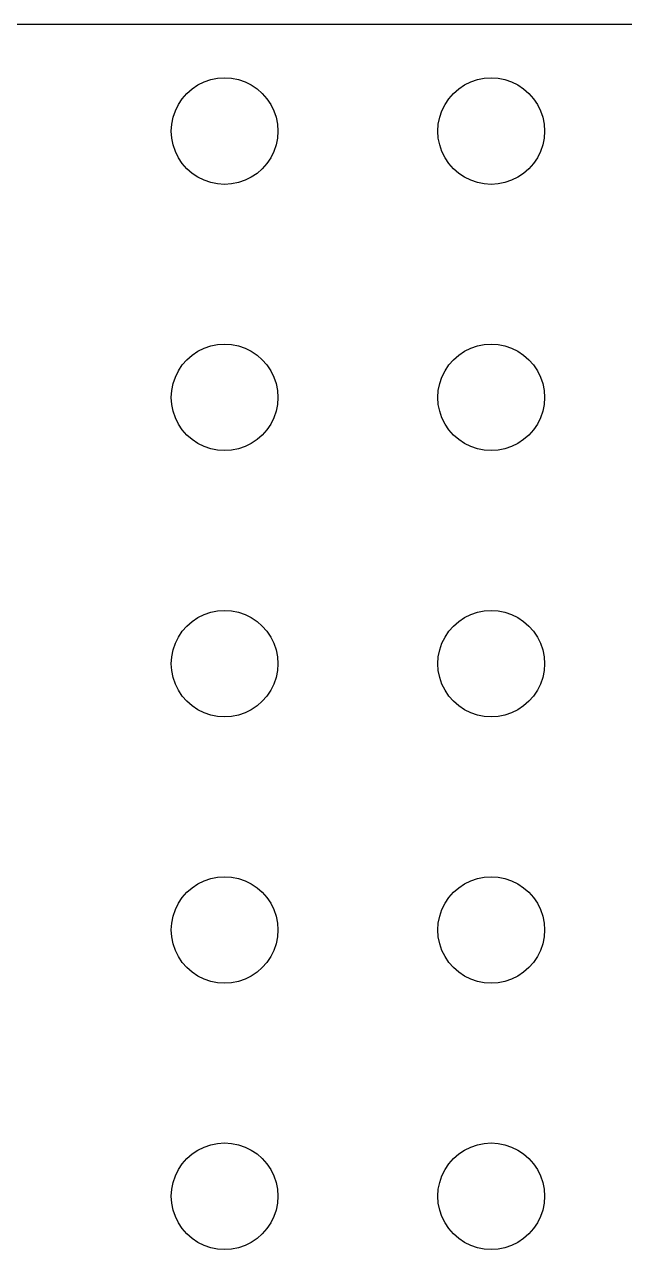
# Model space of a CAD drawing. Header units: metres. Extents: x -149 to 149, y -149 to 149.
# Drawn here: x -33.8 to 0, y 79.5 to 148.5 of the extents above; entities that cross this region are included whole.
import ezdxf

# ---------------------------------------------------------------- set-up
doc = ezdxf.new("R2010")
doc.units = ezdxf.units.M

msp = doc.modelspace()

# ---------------------------------------------------------------- linework, layer by layer
for p, q in [((143.505, 148.505), (-143.505, 148.505)), ((-24.3263, 144.88), (-24, 145.098)), ((-24, 145.098), (-23.648, 145.272)), ((-23.648, 145.272), (-23.2764, 145.398)), ((-23.2764, 145.398), (-22.8916, 145.474)), ((-22.8916, 145.474), (-22.5, 145.5)), ((-22.5, 145.5), (-22.1084, 145.474)), ((-22.1084, 145.474), (-21.7235, 145.398)), ((-21.7235, 145.398), (-21.3519, 145.272)), ((-21.3519, 145.272), (-21, 145.098)), ((-21, 145.098), (-20.6737, 144.88)), ((-9.32628, 144.88), (-9, 145.098)), ((-9, 145.098), (-8.64804, 145.272)), ((-8.64804, 145.272), (-8.27644, 145.398)), ((-8.27644, 145.398), (-7.89157, 145.474)), ((-7.89157, 145.474), (-7.5, 145.5)), ((-7.5, 145.5), (-7.10841, 145.474)), ((-7.10841, 145.474), (-6.72354, 145.398)), ((-6.72354, 145.398), (-6.35194, 145.272)), ((-6.35194, 145.272), (-6, 145.098)), ((-6, 145.098), (-5.67371, 144.88)), ((-25.0981, 144), (-24.8801, 144.326)), ((-24.8801, 144.326), (-24.6213, 144.621)), ((-24.6213, 144.621), (-24.3263, 144.88)), ((-20.6737, 144.88), (-20.3787, 144.621)), ((-20.3787, 144.621), (-20.1199, 144.326)), ((-20.1199, 144.326), (-19.9019, 144)), ((-10.0981, 144), (-9.88005, 144.326)), ((-9.88005, 144.326), (-9.62131, 144.621)), ((-9.62131, 144.621), (-9.32628, 144.88)), ((-5.67371, 144.88), (-5.37868, 144.621)), ((-5.37868, 144.621), (-5.11993, 144.326)), ((-5.11993, 144.326), (-4.90192, 144)), ((-25.3978, 143.276), (-25.2716, 143.648)), ((-25.2716, 143.648), (-25.0981, 144)), ((-19.9019, 144), (-19.7283, 143.648)), ((-19.7283, 143.648), (-19.6022, 143.276)), ((-10.3978, 143.276), (-10.2716, 143.648)), ((-10.2716, 143.648), (-10.0981, 144)), ((-4.90192, 144), (-4.72835, 143.648)), ((-4.72835, 143.648), (-4.60222, 143.276)), ((-25.5, 142.5), (-25.4743, 142.892)), ((-25.4743, 142.892), (-25.3978, 143.276)), ((-19.6022, 143.276), (-19.5257, 142.892)), ((-19.5257, 142.892), (-19.5, 142.5)), ((-10.5, 142.5), (-10.4743, 142.892)), ((-10.4743, 142.892), (-10.3978, 143.276)), ((-4.60222, 143.276), (-4.52567, 142.892)), ((-4.52567, 142.892), (-4.5, 142.5)), ((-25.4743, 142.108), (-25.5, 142.5)), ((-19.5, 142.5), (-19.5257, 142.108)), ((-10.4743, 142.108), (-10.5, 142.5)), ((-4.5, 142.5), (-4.52567, 142.108)), ((-25.3978, 141.724), (-25.4743, 142.108)), ((-25.2716, 141.352), (-25.3978, 141.724)), ((-19.6022, 141.724), (-19.7283, 141.352)), ((-19.5257, 142.108), (-19.6022, 141.724)), ((-10.3978, 141.724), (-10.4743, 142.108)), ((-10.2716, 141.352), (-10.3978, 141.724)), ((-4.60222, 141.724), (-4.72835, 141.352)), ((-4.52567, 142.108), (-4.60222, 141.724)), ((-25.0981, 141), (-25.2716, 141.352)), ((-24.8801, 140.674), (-25.0981, 141)), ((-19.9019, 141), (-20.1199, 140.674)), ((-19.7283, 141.352), (-19.9019, 141)), ((-10.0981, 141), (-10.2716, 141.352)), ((-9.88005, 140.674), (-10.0981, 141)), ((-4.90192, 141), (-5.11993, 140.674)), ((-4.72835, 141.352), (-4.90192, 141)), ((-24.6213, 140.379), (-24.8801, 140.674)), ((-24.3263, 140.12), (-24.6213, 140.379)), ((-24, 139.902), (-24.3263, 140.12)), ((-20.6737, 140.12), (-21, 139.902)), ((-20.3787, 140.379), (-20.6737, 140.12)), ((-20.1199, 140.674), (-20.3787, 140.379)), ((-9.62131, 140.379), (-9.88005, 140.674)), ((-9.32628, 140.12), (-9.62131, 140.379)), ((-9, 139.902), (-9.32628, 140.12)), ((-5.67371, 140.12), (-6, 139.902)), ((-5.37868, 140.379), (-5.67371, 140.12)), ((-5.11993, 140.674), (-5.37868, 140.379)), ((-23.648, 139.728), (-24, 139.902)), ((-23.2764, 139.602), (-23.648, 139.728)), ((-22.8916, 139.526), (-23.2764, 139.602)), ((-22.5, 139.5), (-22.8916, 139.526)), ((-22.1084, 139.526), (-22.5, 139.5)), ((-21.7235, 139.602), (-22.1084, 139.526)), ((-21.3519, 139.728), (-21.7235, 139.602)), ((-21, 139.902), (-21.3519, 139.728)), ((-8.64804, 139.728), (-9, 139.902)), ((-8.27644, 139.602), (-8.64804, 139.728)), ((-7.89157, 139.526), (-8.27644, 139.602)), ((-7.5, 139.5), (-7.89157, 139.526)), ((-7.10841, 139.526), (-7.5, 139.5)), ((-6.72354, 139.602), (-7.10841, 139.526)), ((-6.35194, 139.728), (-6.72354, 139.602)), ((-6, 139.902), (-6.35194, 139.728)), ((-23.2764, 130.398), (-22.8916, 130.474)), ((-22.8916, 130.474), (-22.5, 130.5)), ((-22.5, 130.5), (-22.1084, 130.474)), ((-22.1084, 130.474), (-21.7235, 130.398)), ((-8.27644, 130.398), (-7.89157, 130.474)), ((-7.89157, 130.474), (-7.5, 130.5)), ((-7.5, 130.5), (-7.10841, 130.474)), ((-7.10841, 130.474), (-6.72354, 130.398)), ((-24.6213, 129.621), (-24.3263, 129.88)), ((-24.3263, 129.88), (-24, 130.098)), ((-24, 130.098), (-23.648, 130.272)), ((-23.648, 130.272), (-23.2764, 130.398)), ((-21.7235, 130.398), (-21.3519, 130.272)), ((-21.3519, 130.272), (-21, 130.098)), ((-21, 130.098), (-20.6737, 129.88)), ((-20.6737, 129.88), (-20.3787, 129.621)), ((-9.62131, 129.621), (-9.32628, 129.88)), ((-9.32628, 129.88), (-9, 130.098)), ((-9, 130.098), (-8.64804, 130.272)), ((-8.64804, 130.272), (-8.27644, 130.398)), ((-6.72354, 130.398), (-6.35194, 130.272)), ((-6.35194, 130.272), (-6, 130.098)), ((-6, 130.098), (-5.67371, 129.88)), ((-5.67371, 129.88), (-5.37868, 129.621)), ((-25.0981, 129), (-24.8801, 129.326)), ((-24.8801, 129.326), (-24.6213, 129.621)), ((-20.3787, 129.621), (-20.1199, 129.326)), ((-20.1199, 129.326), (-19.9019, 129)), ((-10.0981, 129), (-9.88005, 129.326)), ((-9.88005, 129.326), (-9.62131, 129.621)), ((-5.37868, 129.621), (-5.11993, 129.326)), ((-5.11993, 129.326), (-4.90192, 129)), ((-25.3978, 128.276), (-25.2716, 128.648)), ((-25.2716, 128.648), (-25.0981, 129)), ((-19.9019, 129), (-19.7283, 128.648)), ((-19.7283, 128.648), (-19.6022, 128.276)), ((-10.3978, 128.276), (-10.2716, 128.648)), ((-10.2716, 128.648), (-10.0981, 129)), ((-4.90192, 129), (-4.72835, 128.648)), ((-4.72835, 128.648), (-4.60222, 128.276)), ((-25.5, 127.5), (-25.4743, 127.892)), ((-25.4743, 127.892), (-25.3978, 128.276)), ((-19.6022, 128.276), (-19.5257, 127.892)), ((-19.5257, 127.892), (-19.5, 127.5)), ((-10.5, 127.5), (-10.4743, 127.892)), ((-10.4743, 127.892), (-10.3978, 128.276)), ((-4.60222, 128.276), (-4.52567, 127.892)), ((-4.52567, 127.892), (-4.5, 127.5)), ((-25.4743, 127.108), (-25.5, 127.5)), ((-25.3978, 126.724), (-25.4743, 127.108)), ((-19.5257, 127.108), (-19.6022, 126.724)), ((-19.5, 127.5), (-19.5257, 127.108)), ((-10.4743, 127.108), (-10.5, 127.5)), ((-10.3978, 126.724), (-10.4743, 127.108)), ((-4.52567, 127.108), (-4.60222, 126.724)), ((-4.5, 127.5), (-4.52567, 127.108)), ((-25.2716, 126.352), (-25.3978, 126.724)), ((-25.0981, 126), (-25.2716, 126.352)), ((-19.7283, 126.352), (-19.9019, 126)), ((-19.6022, 126.724), (-19.7283, 126.352)), ((-10.2716, 126.352), (-10.3978, 126.724)), ((-10.0981, 126), (-10.2716, 126.352)), ((-4.72835, 126.352), (-4.90192, 126)), ((-4.60222, 126.724), (-4.72835, 126.352)), ((-24.8801, 125.674), (-25.0981, 126)), ((-24.6213, 125.379), (-24.8801, 125.674)), ((-20.1199, 125.674), (-20.3787, 125.379)), ((-19.9019, 126), (-20.1199, 125.674)), ((-9.88005, 125.674), (-10.0981, 126)), ((-9.62131, 125.379), (-9.88005, 125.674)), ((-5.11993, 125.674), (-5.37868, 125.379)), ((-4.90192, 126), (-5.11993, 125.674)), ((-24.3263, 125.12), (-24.6213, 125.379)), ((-24, 124.902), (-24.3263, 125.12)), ((-23.648, 124.728), (-24, 124.902)), ((-21, 124.902), (-21.3519, 124.728)), ((-20.6737, 125.12), (-21, 124.902)), ((-20.3787, 125.379), (-20.6737, 125.12)), ((-9.32628, 125.12), (-9.62131, 125.379)), ((-9, 124.902), (-9.32628, 125.12)), ((-8.64804, 124.728), (-9, 124.902)), ((-6, 124.902), (-6.35194, 124.728)), ((-5.67371, 125.12), (-6, 124.902)), ((-5.37868, 125.379), (-5.67371, 125.12)), ((-23.2764, 124.602), (-23.648, 124.728)), ((-22.8916, 124.526), (-23.2764, 124.602)), ((-22.5, 124.5), (-22.8916, 124.526)), ((-22.1084, 124.526), (-22.5, 124.5)), ((-21.7235, 124.602), (-22.1084, 124.526)), ((-21.3519, 124.728), (-21.7235, 124.602)), ((-8.27644, 124.602), (-8.64804, 124.728)), ((-7.89157, 124.526), (-8.27644, 124.602)), ((-7.5, 124.5), (-7.89157, 124.526)), ((-7.10841, 124.526), (-7.5, 124.5)), ((-6.72354, 124.602), (-7.10841, 124.526)), ((-6.35194, 124.728), (-6.72354, 124.602)), ((-24, 115.098), (-23.648, 115.272)), ((-23.648, 115.272), (-23.2764, 115.398)), ((-23.2764, 115.398), (-22.8916, 115.474)), ((-22.8916, 115.474), (-22.5, 115.5)), ((-22.5, 115.5), (-22.1084, 115.474)), ((-22.1084, 115.474), (-21.7235, 115.398)), ((-21.7235, 115.398), (-21.3519, 115.272)), ((-21.3519, 115.272), (-21, 115.098)), ((-9, 115.098), (-8.64804, 115.272)), ((-8.64804, 115.272), (-8.27644, 115.398)), ((-8.27644, 115.398), (-7.89157, 115.474)), ((-7.89157, 115.474), (-7.5, 115.5)), ((-7.5, 115.5), (-7.10841, 115.474)), ((-7.10841, 115.474), (-6.72354, 115.398)), ((-6.72354, 115.398), (-6.35194, 115.272)), ((-6.35194, 115.272), (-6, 115.098)), ((-24.8801, 114.326), (-24.6213, 114.621)), ((-24.6213, 114.621), (-24.3263, 114.88)), ((-24.3263, 114.88), (-24, 115.098)), ((-21, 115.098), (-20.6737, 114.88)), ((-20.6737, 114.88), (-20.3787, 114.621)), ((-20.3787, 114.621), (-20.1199, 114.326)), ((-9.88005, 114.326), (-9.62131, 114.621)), ((-9.62131, 114.621), (-9.32628, 114.88)), ((-9.32628, 114.88), (-9, 115.098)), ((-6, 115.098), (-5.67371, 114.88)), ((-5.67371, 114.88), (-5.37868, 114.621)), ((-5.37868, 114.621), (-5.11993, 114.326)), ((-25.2716, 113.648), (-25.0981, 114)), ((-25.0981, 114), (-24.8801, 114.326)), ((-20.1199, 114.326), (-19.9019, 114)), ((-19.9019, 114), (-19.7283, 113.648)), ((-10.2716, 113.648), (-10.0981, 114)), ((-10.0981, 114), (-9.88005, 114.326)), ((-5.11993, 114.326), (-4.90192, 114)), ((-4.90192, 114), (-4.72835, 113.648)), ((-25.4743, 112.892), (-25.3978, 113.276)), ((-25.3978, 113.276), (-25.2716, 113.648)), ((-19.7283, 113.648), (-19.6022, 113.276)), ((-19.6022, 113.276), (-19.5257, 112.892)), ((-10.4743, 112.892), (-10.3978, 113.276)), ((-10.3978, 113.276), (-10.2716, 113.648)), ((-4.72835, 113.648), (-4.60222, 113.276)), ((-4.60222, 113.276), (-4.52567, 112.892)), ((-25.5, 112.5), (-25.4743, 112.892)), ((-25.4743, 112.108), (-25.5, 112.5)), ((-19.5257, 112.892), (-19.5, 112.5)), ((-19.5, 112.5), (-19.5257, 112.108)), ((-10.5, 112.5), (-10.4743, 112.892)), ((-10.4743, 112.108), (-10.5, 112.5)), ((-4.52567, 112.892), (-4.5, 112.5)), ((-4.5, 112.5), (-4.52567, 112.108)), ((-25.3978, 111.724), (-25.4743, 112.108)), ((-19.5257, 112.108), (-19.6022, 111.724)), ((-10.3978, 111.724), (-10.4743, 112.108)), ((-4.52567, 112.108), (-4.60222, 111.724)), ((-25.2716, 111.352), (-25.3978, 111.724)), ((-25.0981, 111), (-25.2716, 111.352)), ((-19.7283, 111.352), (-19.9019, 111)), ((-19.6022, 111.724), (-19.7283, 111.352)), ((-10.2716, 111.352), (-10.3978, 111.724)), ((-10.0981, 111), (-10.2716, 111.352)), ((-4.72835, 111.352), (-4.90192, 111)), ((-4.60222, 111.724), (-4.72835, 111.352)), ((-24.8801, 110.674), (-25.0981, 111)), ((-24.6213, 110.379), (-24.8801, 110.674)), ((-20.1199, 110.674), (-20.3787, 110.379)), ((-19.9019, 111), (-20.1199, 110.674)), ((-9.88005, 110.674), (-10.0981, 111)), ((-9.62131, 110.379), (-9.88005, 110.674)), ((-5.11993, 110.674), (-5.37868, 110.379)), ((-4.90192, 111), (-5.11993, 110.674)), ((-24.3263, 110.12), (-24.6213, 110.379)), ((-24, 109.902), (-24.3263, 110.12)), ((-23.648, 109.728), (-24, 109.902)), ((-23.2764, 109.602), (-23.648, 109.728)), ((-21.3519, 109.728), (-21.7235, 109.602)), ((-21, 109.902), (-21.3519, 109.728)), ((-20.6737, 110.12), (-21, 109.902)), ((-20.3787, 110.379), (-20.6737, 110.12)), ((-9.32628, 110.12), (-9.62131, 110.379)), ((-9, 109.902), (-9.32628, 110.12)), ((-8.64804, 109.728), (-9, 109.902)), ((-8.27644, 109.602), (-8.64804, 109.728)), ((-6.35194, 109.728), (-6.72354, 109.602)), ((-6, 109.902), (-6.35194, 109.728)), ((-5.67371, 110.12), (-6, 109.902)), ((-5.37868, 110.379), (-5.67371, 110.12)), ((-22.8916, 109.526), (-23.2764, 109.602)), ((-22.5, 109.5), (-22.8916, 109.526)), ((-22.1084, 109.526), (-22.5, 109.5)), ((-21.7235, 109.602), (-22.1084, 109.526)), ((-7.89157, 109.526), (-8.27644, 109.602)), ((-7.5, 109.5), (-7.89157, 109.526)), ((-7.10841, 109.526), (-7.5, 109.5)), ((-6.72354, 109.602), (-7.10841, 109.526)), ((-24.3263, 99.8801), (-24, 100.098)), ((-24, 100.098), (-23.648, 100.272)), ((-23.648, 100.272), (-23.2764, 100.398)), ((-23.2764, 100.398), (-22.8916, 100.474)), ((-22.8916, 100.474), (-22.5, 100.5)), ((-22.5, 100.5), (-22.1084, 100.474)), ((-22.1084, 100.474), (-21.7235, 100.398)), ((-21.7235, 100.398), (-21.3519, 100.272)), ((-21.3519, 100.272), (-21, 100.098)), ((-21, 100.098), (-20.6737, 99.8801)), ((-9.32628, 99.8801), (-9, 100.098)), ((-9, 100.098), (-8.64804, 100.272)), ((-8.64804, 100.272), (-8.27644, 100.398)), ((-8.27644, 100.398), (-7.89157, 100.474)), ((-7.89157, 100.474), (-7.5, 100.5)), ((-7.5, 100.5), (-7.10841, 100.474)), ((-7.10841, 100.474), (-6.72354, 100.398)), ((-6.72354, 100.398), (-6.35194, 100.272)), ((-6.35194, 100.272), (-6, 100.098)), ((-6, 100.098), (-5.67371, 99.8801)), ((-24.8801, 99.3263), (-24.6213, 99.6213)), ((-24.6213, 99.6213), (-24.3263, 99.8801)), ((-20.6737, 99.8801), (-20.3787, 99.6213)), ((-20.3787, 99.6213), (-20.1199, 99.3263)), ((-9.88005, 99.3263), (-9.62131, 99.6213)), ((-9.62131, 99.6213), (-9.32628, 99.8801)), ((-5.67371, 99.8801), (-5.37868, 99.6213)), ((-5.37868, 99.6213), (-5.11993, 99.3263)), ((-25.2716, 98.648), (-25.0981, 99)), ((-25.0981, 99), (-24.8801, 99.3263)), ((-20.1199, 99.3263), (-19.9019, 99)), ((-19.9019, 99), (-19.7283, 98.648)), ((-10.2716, 98.648), (-10.0981, 99)), ((-10.0981, 99), (-9.88005, 99.3263)), ((-5.11993, 99.3263), (-4.90192, 99)), ((-4.90192, 99), (-4.72835, 98.648)), ((-25.4743, 97.8916), (-25.3978, 98.2765)), ((-25.3978, 98.2765), (-25.2716, 98.648)), ((-19.7283, 98.648), (-19.6022, 98.2765)), ((-19.6022, 98.2765), (-19.5257, 97.8916)), ((-10.4743, 97.8916), (-10.3978, 98.2765)), ((-10.3978, 98.2765), (-10.2716, 98.648)), ((-4.72835, 98.648), (-4.60222, 98.2765)), ((-4.60222, 98.2765), (-4.52567, 97.8916)), ((-25.5, 97.5), (-25.4743, 97.8916)), ((-25.4743, 97.1084), (-25.5, 97.5)), ((-19.5257, 97.8916), (-19.5, 97.5)), ((-19.5, 97.5), (-19.5257, 97.1084)), ((-10.5, 97.5), (-10.4743, 97.8916)), ((-10.4743, 97.1084), (-10.5, 97.5)), ((-4.52567, 97.8916), (-4.5, 97.5)), ((-4.5, 97.5), (-4.52567, 97.1084)), ((-25.3978, 96.7235), (-25.4743, 97.1084)), ((-25.2716, 96.3519), (-25.3978, 96.7235)), ((-19.6022, 96.7235), (-19.7283, 96.3519)), ((-19.5257, 97.1084), (-19.6022, 96.7235)), ((-10.3978, 96.7235), (-10.4743, 97.1084)), ((-10.2716, 96.3519), (-10.3978, 96.7235)), ((-4.60222, 96.7235), (-4.72835, 96.3519)), ((-4.52567, 97.1084), (-4.60222, 96.7235)), ((-25.0981, 96), (-25.2716, 96.3519)), ((-24.8801, 95.6737), (-25.0981, 96)), ((-19.9019, 96), (-20.1199, 95.6737)), ((-19.7283, 96.3519), (-19.9019, 96)), ((-10.0981, 96), (-10.2716, 96.3519)), ((-9.88005, 95.6737), (-10.0981, 96)), ((-4.90192, 96), (-5.11993, 95.6737)), ((-4.72835, 96.3519), (-4.90192, 96)), ((-24.6213, 95.3787), (-24.8801, 95.6737)), ((-24.3263, 95.1199), (-24.6213, 95.3787)), ((-20.3787, 95.3787), (-20.6737, 95.1199)), ((-20.1199, 95.6737), (-20.3787, 95.3787)), ((-9.62131, 95.3787), (-9.88005, 95.6737)), ((-9.32628, 95.1199), (-9.62131, 95.3787)), ((-5.37868, 95.3787), (-5.67371, 95.1199)), ((-5.11993, 95.6737), (-5.37868, 95.3787)), ((-24, 94.9019), (-24.3263, 95.1199)), ((-23.648, 94.7284), (-24, 94.9019)), ((-23.2764, 94.6022), (-23.648, 94.7284)), ((-22.8916, 94.5257), (-23.2764, 94.6022)), ((-21.7235, 94.6022), (-22.1084, 94.5257)), ((-21.3519, 94.7284), (-21.7235, 94.6022)), ((-21, 94.9019), (-21.3519, 94.7284)), ((-20.6737, 95.1199), (-21, 94.9019)), ((-9, 94.9019), (-9.32628, 95.1199)), ((-8.64804, 94.7284), (-9, 94.9019)), ((-8.27644, 94.6022), (-8.64804, 94.7284)), ((-7.89157, 94.5257), (-8.27644, 94.6022)), ((-6.72354, 94.6022), (-7.10841, 94.5257)), ((-6.35194, 94.7284), (-6.72354, 94.6022)), ((-6, 94.9019), (-6.35194, 94.7284)), ((-5.67371, 95.1199), (-6, 94.9019)), ((-22.5, 94.5), (-22.8916, 94.5257)), ((-22.1084, 94.5257), (-22.5, 94.5)), ((-7.5, 94.5), (-7.89157, 94.5257)), ((-7.10841, 94.5257), (-7.5, 94.5)), ((-24.6213, 84.6213), (-24.3263, 84.8801)), ((-24.3263, 84.8801), (-24, 85.0981)), ((-24, 85.0981), (-23.648, 85.2716)), ((-23.648, 85.2716), (-23.2764, 85.3978)), ((-23.2764, 85.3978), (-22.8916, 85.4743)), ((-22.8916, 85.4743), (-22.5, 85.5)), ((-22.5, 85.5), (-22.1084, 85.4743)), ((-22.1084, 85.4743), (-21.7235, 85.3978)), ((-21.7235, 85.3978), (-21.3519, 85.2716)), ((-21.3519, 85.2716), (-21, 85.0981)), ((-21, 85.0981), (-20.6737, 84.8801)), ((-20.6737, 84.8801), (-20.3787, 84.6213)), ((-9.62131, 84.6213), (-9.32628, 84.8801)), ((-9.32628, 84.8801), (-9, 85.0981)), ((-9, 85.0981), (-8.64804, 85.2716)), ((-8.64804, 85.2716), (-8.27644, 85.3978)), ((-8.27644, 85.3978), (-7.89157, 85.4743)), ((-7.89157, 85.4743), (-7.5, 85.5)), ((-7.5, 85.5), (-7.10841, 85.4743)), ((-7.10841, 85.4743), (-6.72354, 85.3978)), ((-6.72354, 85.3978), (-6.35194, 85.2716)), ((-6.35194, 85.2716), (-6, 85.0981)), ((-6, 85.0981), (-5.67371, 84.8801)), ((-5.67371, 84.8801), (-5.37868, 84.6213)), ((-25.0981, 84), (-24.8801, 84.3263)), ((-24.8801, 84.3263), (-24.6213, 84.6213)), ((-20.3787, 84.6213), (-20.1199, 84.3263)), ((-20.1199, 84.3263), (-19.9019, 84)), ((-10.0981, 84), (-9.88005, 84.3263)), ((-9.88005, 84.3263), (-9.62131, 84.6213)), ((-5.37868, 84.6213), (-5.11993, 84.3263)), ((-5.11993, 84.3263), (-4.90192, 84)), ((-25.3978, 83.2765), (-25.2716, 83.648)), ((-25.2716, 83.648), (-25.0981, 84)), ((-19.9019, 84), (-19.7283, 83.648)), ((-19.7283, 83.648), (-19.6022, 83.2765)), ((-10.3978, 83.2765), (-10.2716, 83.648)), ((-10.2716, 83.648), (-10.0981, 84)), ((-4.90192, 84), (-4.72835, 83.648)), ((-4.72835, 83.648), (-4.60222, 83.2765)), ((-25.5, 82.5), (-25.4743, 82.8916)), ((-25.4743, 82.8916), (-25.3978, 83.2765)), ((-19.6022, 83.2765), (-19.5257, 82.8916)), ((-19.5257, 82.8916), (-19.5, 82.5)), ((-10.5, 82.5), (-10.4743, 82.8916)), ((-10.4743, 82.8916), (-10.3978, 83.2765)), ((-4.60222, 83.2765), (-4.52567, 82.8916)), ((-4.52567, 82.8916), (-4.5, 82.5)), ((-25.4743, 82.1084), (-25.5, 82.5)), ((-19.5, 82.5), (-19.5257, 82.1084)), ((-10.4743, 82.1084), (-10.5, 82.5)), ((-4.5, 82.5), (-4.52567, 82.1084)), ((-25.3978, 81.7235), (-25.4743, 82.1084)), ((-25.2716, 81.3519), (-25.3978, 81.7235)), ((-19.6022, 81.7235), (-19.7283, 81.3519)), ((-19.5257, 82.1084), (-19.6022, 81.7235)), ((-10.3978, 81.7235), (-10.4743, 82.1084)), ((-10.2716, 81.3519), (-10.3978, 81.7235)), ((-4.60222, 81.7235), (-4.72835, 81.3519)), ((-4.52567, 82.1084), (-4.60222, 81.7235)), ((-25.0981, 81), (-25.2716, 81.3519)), ((-24.8801, 80.6737), (-25.0981, 81)), ((-19.9019, 81), (-20.1199, 80.6737)), ((-19.7283, 81.3519), (-19.9019, 81)), ((-10.0981, 81), (-10.2716, 81.3519)), ((-9.88005, 80.6737), (-10.0981, 81)), ((-4.90192, 81), (-5.11993, 80.6737)), ((-4.72835, 81.3519), (-4.90192, 81)), ((-24.6213, 80.3787), (-24.8801, 80.6737)), ((-24.3263, 80.1199), (-24.6213, 80.3787)), ((-24, 79.9019), (-24.3263, 80.1199)), ((-20.6737, 80.1199), (-21, 79.9019)), ((-20.3787, 80.3787), (-20.6737, 80.1199)), ((-20.1199, 80.6737), (-20.3787, 80.3787)), ((-9.62131, 80.3787), (-9.88005, 80.6737)), ((-9.32628, 80.1199), (-9.62131, 80.3787)), ((-9, 79.9019), (-9.32628, 80.1199)), ((-5.67371, 80.1199), (-6, 79.9019)), ((-5.37868, 80.3787), (-5.67371, 80.1199)), ((-5.11993, 80.6737), (-5.37868, 80.3787)), ((-23.648, 79.7284), (-24, 79.9019)), ((-23.2764, 79.6022), (-23.648, 79.7284)), ((-22.8916, 79.5257), (-23.2764, 79.6022)), ((-22.5, 79.5), (-22.8916, 79.5257)), ((-22.1084, 79.5257), (-22.5, 79.5)), ((-21.7235, 79.6022), (-22.1084, 79.5257)), ((-21.3519, 79.7284), (-21.7235, 79.6022)), ((-21, 79.9019), (-21.3519, 79.7284)), ((-8.64804, 79.7284), (-9, 79.9019)), ((-8.27644, 79.6022), (-8.64804, 79.7284)), ((-7.89157, 79.5257), (-8.27644, 79.6022)), ((-7.5, 79.5), (-7.89157, 79.5257)), ((-7.10841, 79.5257), (-7.5, 79.5)), ((-6.72354, 79.6022), (-7.10841, 79.5257)), ((-6.35194, 79.7284), (-6.72354, 79.6022)), ((-6, 79.9019), (-6.35194, 79.7284))]:
    msp.add_line(p, q)

doc.saveas('drawing.dxf')
